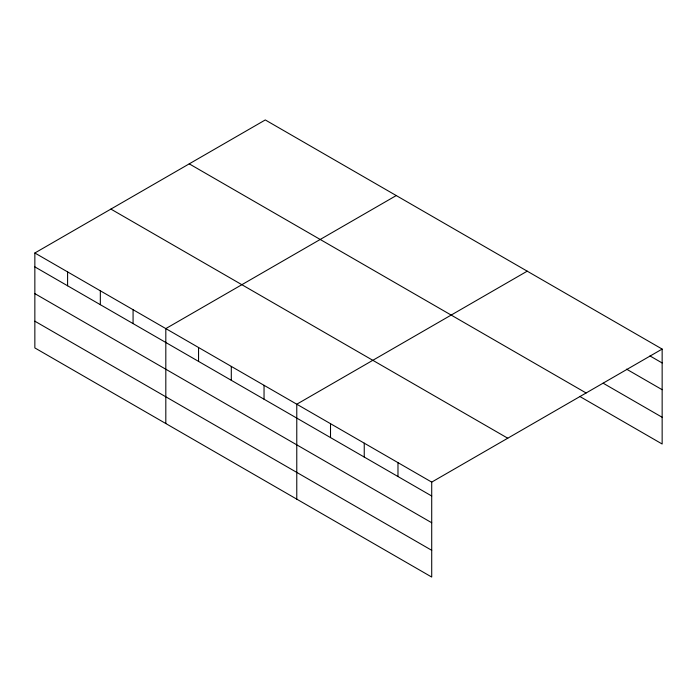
<?xml version="1.0" encoding="UTF-8"?>
<svg xmlns="http://www.w3.org/2000/svg" width="697" height="697" viewBox="0 0 697 697"><rect width="100%" height="100%" fill="white"/><g stroke="black" fill="none" stroke-linecap="round" stroke-linejoin="round"><path stroke-width="1.05" d="M431.713 522.75L431.713 482.115L34.85 252.994L34.85 347.925L431.713 577.055L431.713 522.75L34.85 293.629M579.695 396.401L662.15 444.006L662.15 349.075L265.287 119.945L34.85 252.994M396.253 195.561L165.816 328.601L165.816 423.541M527.22 271.168L296.774 404.216L296.774 499.148M431.713 482.115L662.15 349.075M649.97 355.932L662.15 362.963M626.542 369.149L662.15 389.71M603.114 383.184L662.15 417.268M189.244 163.856L586.107 392.977M110.893 209.083L507.756 438.213M34.85 266.881L431.713 496.011M34.85 321.186L431.713 550.308M397.978 462.642L397.978 476.53M364.243 443.161L364.243 457.058M330.509 423.689L330.509 437.577M264.041 385.31L264.041 399.207M231.299 366.404L231.299 380.301M198.558 347.507L198.558 361.394M133.075 309.703L133.075 323.591M100.333 290.797L100.333 304.685M67.592 271.891L67.592 285.787"/></g></svg>
